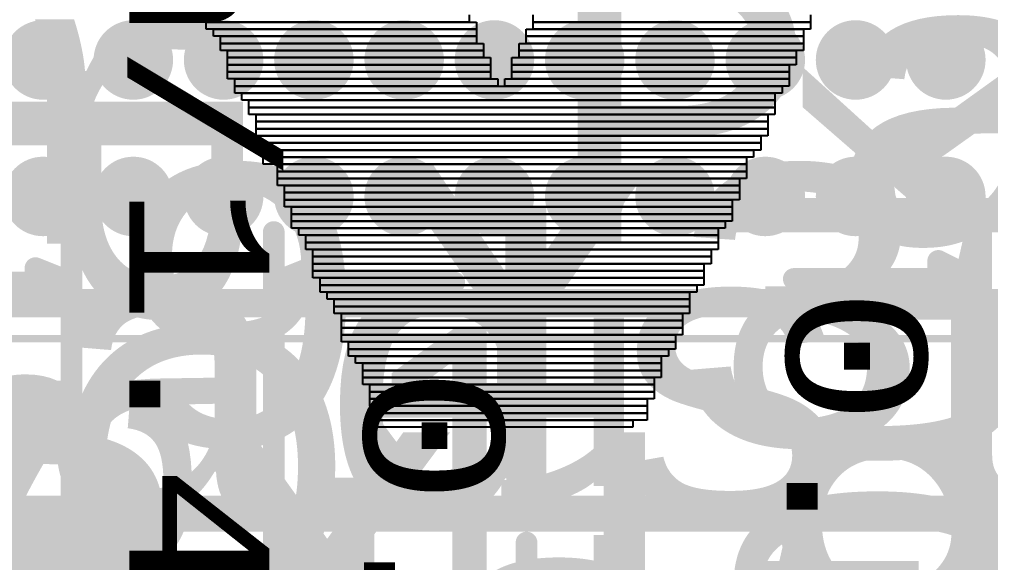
# Model space of a CAD drawing. Header units: inches. Extents: x -2.12 to 4.45, y -3.15 to 1.57.
# Drawn here: x 0.6064 to 0.8753, y -1.3042 to -1.1537 of the extents above; entities that cross this region are included whole.
import ezdxf

# ---------------------------------------------------------------- set-up
doc = ezdxf.new("R2010")
doc.units = ezdxf.units.IN
doc.header["$MEASUREMENT"] = 0
for name, color, linetype in [('bPlace', 56, 'Continuous'), ('Measures', 56, 'Continuous'), ('tDocu', 76, 'Continuous'), ('Top', 1, 'Continuous'), ('Top Overlay', 2, 'Continuous'), ('Top Paste', 8, 'Continuous'), ('Top Solder', 216, 'Continuous'), ('Top Value', 56, 'Continuous'), ('tPlace', 56, 'Continuous')]:
    doc.layers.add(name, color=color, linetype=linetype)
doc.styles.add('Arial', font='', dxfattribs={"height": 0.2})
doc.styles.add('Courier New', font='', dxfattribs={"height": 0.2})
doc.styles.get('Arial').set_extended_font_data('Arial')
doc.styles.get('Courier New').set_extended_font_data('Courier New')

# ---------------------------------------------------------------- blocks, each defined once
blk = doc.blocks.new('SMD3225_3_2X2_5X0_7_MTC_L_43')
at = {"layer": 'Measures', "style": 'Courier New'}
for s, p in [('Inner Pad Padstyle: RX47Y-4D0T', (-0.666, -0.315)), ('Outer Pad Padstyle: RX47Y59D0T', (-0.659, -0.415)), ('Alternate 1 Padstyle: OX60Y90D30P', (-0.712, -0.515)), ('Alternate 2 Padstyle: OX90Y60D30P', (-0.712, -0.615))]:
    blk.add_text(s, height=0.0775, dxfattribs=at).set_placement(p)
blk = doc.blocks.new('TO_236AB_NEX_L_53')
at = {"layer": 'Measures', "style": 'Courier New'}
for s, p in [('Top Padstyle: RX19Y34D0T', (-0.53, -0.306)), ('Bottom Padstyle: RX19Y34D0T', (-0.583, -0.38))]:
    blk.add_text(s, height=0.0775, dxfattribs=at).set_placement(p)
blk = doc.blocks.new('CONN_QTH_030_02_L_D_A_K_FR_S00_72')
at = {"layer": 'Measures', "style": 'Courier New'}
for s, p in [('1st Center Padstyle: RX185Y25D0T', (-0.697, -1.057)), ('2nd Center Padstyle: RX100Y25D0T', (-0.704, -1.132)), ('Keying Padstyle: EX60Y60D40P', (-0.613, -1.207)), ('Alt 1 Padstyle: EX40Y40D40P', (-0.583, -1.282))]:
    blk.add_text(s, height=0.0775, dxfattribs=at).set_placement(p)
blk = doc.blocks.new('SAMTEC_ADM6_30_01_5_L_4_2_A_TR_73')
at = {"layer": 'Top'}
h = blk.add_hatch(color=1, dxfattribs=at)
edge = h.paths.add_edge_path()
edge.add_arc((-0.2625, 0.0689), 0.00701, 0, 360)
h = blk.add_hatch(color=1, dxfattribs=at)
edge = h.paths.add_edge_path()
edge.add_arc((-0.2375, 0.0689), 0.00701, 0, 360)
h = blk.add_hatch(color=1, dxfattribs=at)
edge = h.paths.add_edge_path()
edge.add_arc((-0.2125, 0.0689), 0.00701, 0, 360)
h = blk.add_hatch(color=1, dxfattribs=at)
edge = h.paths.add_edge_path()
edge.add_arc((-0.1875, 0.0689), 0.00701, 0, 360)
h = blk.add_hatch(color=1, dxfattribs=at)
edge = h.paths.add_edge_path()
edge.add_arc((-0.1625, 0.0689), 0.00701, 0, 360)
h = blk.add_hatch(color=1, dxfattribs=at)
edge = h.paths.add_edge_path()
edge.add_arc((-0.1375, 0.0689), 0.00701, 0, 360)
h = blk.add_hatch(color=1, dxfattribs=at)
edge = h.paths.add_edge_path()
edge.add_arc((-0.1125, 0.0689), 0.00701, 0, 360)
h = blk.add_hatch(color=1, dxfattribs=at)
edge = h.paths.add_edge_path()
edge.add_arc((-0.0875, 0.0689), 0.00701, 0, 360)
h = blk.add_hatch(color=1, dxfattribs=at)
edge = h.paths.add_edge_path()
edge.add_arc((-0.0625, 0.0689), 0.00701, 0, 360)
h = blk.add_hatch(color=1, dxfattribs=at)
edge = h.paths.add_edge_path()
edge.add_arc((-0.0375, 0.0689), 0.00701, 0, 360)
h = blk.add_hatch(color=1, dxfattribs=at)
edge = h.paths.add_edge_path()
edge.add_arc((-0.0125, 0.0689), 0.00701, 0, 360)
h = blk.add_hatch(color=1, dxfattribs=at)
edge = h.paths.add_edge_path()
edge.add_arc((-0.2625, 0.0311), 0.00701, 0, 360)
h = blk.add_hatch(color=1, dxfattribs=at)
edge = h.paths.add_edge_path()
edge.add_arc((-0.2375, 0.0311), 0.00701, 0, 360)
h = blk.add_hatch(color=1, dxfattribs=at)
edge = h.paths.add_edge_path()
edge.add_arc((-0.2125, 0.0311), 0.00701, 0, 360)
h = blk.add_hatch(color=1, dxfattribs=at)
edge = h.paths.add_edge_path()
edge.add_arc((-0.1875, 0.0311), 0.00701, 0, 360)
h = blk.add_hatch(color=1, dxfattribs=at)
edge = h.paths.add_edge_path()
edge.add_arc((-0.1625, 0.0311), 0.00701, 0, 360)
h = blk.add_hatch(color=1, dxfattribs=at)
edge = h.paths.add_edge_path()
edge.add_arc((-0.1375, 0.0311), 0.00701, 0, 360)
h = blk.add_hatch(color=1, dxfattribs=at)
edge = h.paths.add_edge_path()
edge.add_arc((-0.1125, 0.0311), 0.00701, 0, 360)
h = blk.add_hatch(color=1, dxfattribs=at)
edge = h.paths.add_edge_path()
edge.add_arc((-0.0875, 0.0311), 0.00701, 0, 360)
h = blk.add_hatch(color=1, dxfattribs=at)
edge = h.paths.add_edge_path()
edge.add_arc((-0.0625, 0.0311), 0.00701, 0, 360)
h = blk.add_hatch(color=1, dxfattribs=at)
edge = h.paths.add_edge_path()
edge.add_arc((-0.0375, 0.0311), 0.00701, 0, 360)
h = blk.add_hatch(color=1, dxfattribs=at)
edge = h.paths.add_edge_path()
edge.add_arc((-0.0125, 0.0311), 0.00701, 0, 360)
at = {"layer": 'Top Paste'}
h = blk.add_hatch(color=8, dxfattribs=at)
edge = h.paths.add_edge_path()
edge.add_arc((-0.2625, 0.0689), 0.00701, 0, 360)
h = blk.add_hatch(color=8, dxfattribs=at)
edge = h.paths.add_edge_path()
edge.add_arc((-0.2375, 0.0689), 0.00701, 0, 360)
h = blk.add_hatch(color=8, dxfattribs=at)
edge = h.paths.add_edge_path()
edge.add_arc((-0.2125, 0.0689), 0.00701, 0, 360)
h = blk.add_hatch(color=8, dxfattribs=at)
edge = h.paths.add_edge_path()
edge.add_arc((-0.1875, 0.0689), 0.00701, 0, 360)
h = blk.add_hatch(color=8, dxfattribs=at)
edge = h.paths.add_edge_path()
edge.add_arc((-0.1625, 0.0689), 0.00701, 0, 360)
h = blk.add_hatch(color=8, dxfattribs=at)
edge = h.paths.add_edge_path()
edge.add_arc((-0.1375, 0.0689), 0.00701, 0, 360)
h = blk.add_hatch(color=8, dxfattribs=at)
edge = h.paths.add_edge_path()
edge.add_arc((-0.1125, 0.0689), 0.00701, 0, 360)
h = blk.add_hatch(color=8, dxfattribs=at)
edge = h.paths.add_edge_path()
edge.add_arc((-0.0875, 0.0689), 0.00701, 0, 360)
h = blk.add_hatch(color=8, dxfattribs=at)
edge = h.paths.add_edge_path()
edge.add_arc((-0.0625, 0.0689), 0.00701, 0, 360)
h = blk.add_hatch(color=8, dxfattribs=at)
edge = h.paths.add_edge_path()
edge.add_arc((-0.0375, 0.0689), 0.00701, 0, 360)
h = blk.add_hatch(color=8, dxfattribs=at)
edge = h.paths.add_edge_path()
edge.add_arc((-0.0125, 0.0689), 0.00701, 0, 360)
h = blk.add_hatch(color=8, dxfattribs=at)
edge = h.paths.add_edge_path()
edge.add_arc((-0.2625, 0.0311), 0.00701, 0, 360)
h = blk.add_hatch(color=8, dxfattribs=at)
edge = h.paths.add_edge_path()
edge.add_arc((-0.2375, 0.0311), 0.00701, 0, 360)
h = blk.add_hatch(color=8, dxfattribs=at)
edge = h.paths.add_edge_path()
edge.add_arc((-0.2125, 0.0311), 0.00701, 0, 360)
h = blk.add_hatch(color=8, dxfattribs=at)
edge = h.paths.add_edge_path()
edge.add_arc((-0.1875, 0.0311), 0.00701, 0, 360)
h = blk.add_hatch(color=8, dxfattribs=at)
edge = h.paths.add_edge_path()
edge.add_arc((-0.1625, 0.0311), 0.00701, 0, 360)
h = blk.add_hatch(color=8, dxfattribs=at)
edge = h.paths.add_edge_path()
edge.add_arc((-0.1375, 0.0311), 0.00701, 0, 360)
h = blk.add_hatch(color=8, dxfattribs=at)
edge = h.paths.add_edge_path()
edge.add_arc((-0.1125, 0.0311), 0.00701, 0, 360)
h = blk.add_hatch(color=8, dxfattribs=at)
edge = h.paths.add_edge_path()
edge.add_arc((-0.0875, 0.0311), 0.00701, 0, 360)
h = blk.add_hatch(color=8, dxfattribs=at)
edge = h.paths.add_edge_path()
edge.add_arc((-0.0625, 0.0311), 0.00701, 0, 360)
h = blk.add_hatch(color=8, dxfattribs=at)
edge = h.paths.add_edge_path()
edge.add_arc((-0.0375, 0.0311), 0.00701, 0, 360)
h = blk.add_hatch(color=8, dxfattribs=at)
edge = h.paths.add_edge_path()
edge.add_arc((-0.0125, 0.0311), 0.00701, 0, 360)
at = {"layer": 'Top Solder'}
h = blk.add_hatch(color=216, dxfattribs=at)
edge = h.paths.add_edge_path()
edge.add_arc((-0.2625, 0.0689), 0.01101, 0, 360)
h = blk.add_hatch(color=216, dxfattribs=at)
edge = h.paths.add_edge_path()
edge.add_arc((-0.2375, 0.0689), 0.01101, 0, 360)
h = blk.add_hatch(color=216, dxfattribs=at)
edge = h.paths.add_edge_path()
edge.add_arc((-0.2125, 0.0689), 0.01101, 0, 360)
h = blk.add_hatch(color=216, dxfattribs=at)
edge = h.paths.add_edge_path()
edge.add_arc((-0.1875, 0.0689), 0.01101, 0, 360)
h = blk.add_hatch(color=216, dxfattribs=at)
edge = h.paths.add_edge_path()
edge.add_arc((-0.1625, 0.0689), 0.01101, 0, 360)
h = blk.add_hatch(color=216, dxfattribs=at)
edge = h.paths.add_edge_path()
edge.add_arc((-0.1375, 0.0689), 0.01101, 0, 360)
h = blk.add_hatch(color=216, dxfattribs=at)
edge = h.paths.add_edge_path()
edge.add_arc((-0.1125, 0.0689), 0.01101, 0, 360)
h = blk.add_hatch(color=216, dxfattribs=at)
edge = h.paths.add_edge_path()
edge.add_arc((-0.0875, 0.0689), 0.01101, 0, 360)
h = blk.add_hatch(color=216, dxfattribs=at)
edge = h.paths.add_edge_path()
edge.add_arc((-0.0625, 0.0689), 0.01101, 0, 360)
h = blk.add_hatch(color=216, dxfattribs=at)
edge = h.paths.add_edge_path()
edge.add_arc((-0.0375, 0.0689), 0.01101, 0, 360)
h = blk.add_hatch(color=216, dxfattribs=at)
edge = h.paths.add_edge_path()
edge.add_arc((-0.0125, 0.0689), 0.01101, 0, 360)
h = blk.add_hatch(color=216, dxfattribs=at)
edge = h.paths.add_edge_path()
edge.add_arc((-0.2625, 0.0311), 0.01101, 0, 360)
h = blk.add_hatch(color=216, dxfattribs=at)
edge = h.paths.add_edge_path()
edge.add_arc((-0.2375, 0.0311), 0.01101, 0, 360)
h = blk.add_hatch(color=216, dxfattribs=at)
edge = h.paths.add_edge_path()
edge.add_arc((-0.2125, 0.0311), 0.01101, 0, 360)
h = blk.add_hatch(color=216, dxfattribs=at)
edge = h.paths.add_edge_path()
edge.add_arc((-0.1875, 0.0311), 0.01101, 0, 360)
h = blk.add_hatch(color=216, dxfattribs=at)
edge = h.paths.add_edge_path()
edge.add_arc((-0.1625, 0.0311), 0.01101, 0, 360)
h = blk.add_hatch(color=216, dxfattribs=at)
edge = h.paths.add_edge_path()
edge.add_arc((-0.1375, 0.0311), 0.01101, 0, 360)
h = blk.add_hatch(color=216, dxfattribs=at)
edge = h.paths.add_edge_path()
edge.add_arc((-0.1125, 0.0311), 0.01101, 0, 360)
h = blk.add_hatch(color=216, dxfattribs=at)
edge = h.paths.add_edge_path()
edge.add_arc((-0.0875, 0.0311), 0.01101, 0, 360)
h = blk.add_hatch(color=216, dxfattribs=at)
edge = h.paths.add_edge_path()
edge.add_arc((-0.0625, 0.0311), 0.01101, 0, 360)
h = blk.add_hatch(color=216, dxfattribs=at)
edge = h.paths.add_edge_path()
edge.add_arc((-0.0375, 0.0311), 0.01101, 0, 360)
h = blk.add_hatch(color=216, dxfattribs=at)
edge = h.paths.add_edge_path()
edge.add_arc((-0.0125, 0.0311), 0.01101, 0, 360)
at = {"layer": 'tDocu', "const_width": 0.00394}
blk.add_lwpolyline([(0.44008, 0.09843), (-0.44008, 0.09843)], dxfattribs=at)
at = {"layer": 'Top', "const_width": 0.00197}
blk.add_lwpolyline([(0.445, 0.10827), (-0.445, 0.10827)], dxfattribs=at)
at = {"layer": 'tPlace', "const_width": 0.00787}
blk.add_lwpolyline([(0.44008, 0.09843), (-0.44008, 0.09843)], dxfattribs=at)
blk = doc.blocks.new('TO_236_VIS_L_90')
at = {"layer": 'Measures', "const_width": 0.006}
for points in [[(-0.16, -0.028), (-0.175, -0.028)], [(-0.165, -0.038), (-0.16, -0.028)], [(-0.155, -0.038), (-0.16, -0.028)], [(-0.16, -0.078), (-0.16, -0.028)], [(0, -0.028), (-0.16, -0.028)], [(-0.155, -0.038), (-0.165, -0.038)], [(-0.037, -0.152), (-0.087, -0.152)]]:
    blk.add_lwpolyline(points, dxfattribs=at)
at = {"layer": 'Measures', "const_width": 0.003}
for points in [[(-0.1765, -0.028, 1), (-0.1735, -0.028, 1)], [(-0.1615, -0.028, 1), (-0.1585, -0.028, 1)], [(-0.1615, -0.028, 1), (-0.1585, -0.028, 1)], [(-0.1615, -0.028, 1), (-0.1585, -0.028, 1)], [(-0.1615, -0.028, 1), (-0.1585, -0.028, 1)], [(-0.1615, -0.028, 1), (-0.1585, -0.028, 1)], [(-0.1665, -0.038, 1), (-0.1635, -0.038, 1)], [(-0.1665, -0.038, 1), (-0.1635, -0.038, 1)], [(-0.1565, -0.038, 1), (-0.1535, -0.038, 1)], [(-0.1565, -0.038, 1), (-0.1535, -0.038, 1)], [(-0.1615, -0.078, 1), (-0.1585, -0.078, 1)], [(-0.0885, -0.152, 1), (-0.0855, -0.152, 1)]]:
    blk.add_lwpolyline(points, format="xyb", close=True, dxfattribs=at)
at = {"layer": 'Measures', "style": 'Courier New'}
for s, height, p in [('0.075in/1.9mm', 0.03875, (-0.136, -0.197)), ('Top Padstyle: RX20Y40D0T', 0.0775, (-0.53, -0.308))]:
    blk.add_text(s, height=height, dxfattribs=at).set_placement(p)
blk = doc.blocks.new('TO_236AB_NEX_L_93')
at = {"layer": 'Measures', "const_width": 0.006}
for points in [[(-0.16, 0.028), (-0.16, 0.078)], [(-0.154, 0.038), (-0.164, 0.038)], [(-0.16, 0.028), (-0.164, 0.038)], [(-0.16, 0.028), (-0.154, 0.038)], [(-0.16, 0.028), (-0.174, 0.028)], [(0, 0.028), (-0.16, 0.028)], [(-0.16, -0.028), (-0.174, -0.028)], [(-0.164, -0.038), (-0.16, -0.028)], [(-0.154, -0.038), (-0.16, -0.028)], [(-0.16, -0.078), (-0.16, -0.028)], [(0, -0.028), (-0.16, -0.028)], [(-0.154, -0.038), (-0.164, -0.038)]]:
    blk.add_lwpolyline(points, dxfattribs=at)
at = {"layer": 'Measures', "const_width": 0.003}
for points in [[(-0.1615, 0.078, 1), (-0.1585, 0.078, 1)], [(-0.1655, 0.038, 1), (-0.1625, 0.038, 1)], [(-0.1655, 0.038, 1), (-0.1625, 0.038, 1)], [(-0.1555, 0.038, 1), (-0.1525, 0.038, 1)], [(-0.1555, 0.038, 1), (-0.1525, 0.038, 1)], [(-0.1755, 0.028, 1), (-0.1725, 0.028, 1)], [(-0.1615, 0.028, 1), (-0.1585, 0.028, 1)], [(-0.1615, 0.028, 1), (-0.1585, 0.028, 1)], [(-0.1615, 0.028, 1), (-0.1585, 0.028, 1)], [(-0.1615, 0.028, 1), (-0.1585, 0.028, 1)], [(-0.1615, 0.028, 1), (-0.1585, 0.028, 1)], [(-0.1755, -0.028, 1), (-0.1725, -0.028, 1)], [(-0.1615, -0.028, 1), (-0.1585, -0.028, 1)], [(-0.1615, -0.028, 1), (-0.1585, -0.028, 1)], [(-0.1615, -0.028, 1), (-0.1585, -0.028, 1)], [(-0.1615, -0.028, 1), (-0.1585, -0.028, 1)], [(-0.1615, -0.028, 1), (-0.1585, -0.028, 1)], [(-0.1655, -0.038, 1), (-0.1625, -0.038, 1)], [(-0.1655, -0.038, 1), (-0.1625, -0.038, 1)], [(-0.1555, -0.038, 1), (-0.1525, -0.038, 1)], [(-0.1555, -0.038, 1), (-0.1525, -0.038, 1)]]:
    blk.add_lwpolyline(points, format="xyb", close=True, dxfattribs=at)
at = {"layer": 'Measures', "style": 'Courier New'}
for s, p in [('0.019in/0.483mm', (-0.159, 0.17)), ('0.056in/1.422mm', (-0.498, -0.012))]:
    blk.add_text(s, height=0.03875, dxfattribs=at).set_placement(p)

msp = doc.modelspace()

# ---------------------------------------------------------------- linework, layer by layer
at = {"layer": 'bPlace'}
for p, q in [((0.65812, -1.15447), (0.65812, -1.1525)), ((0.73095, -1.1525), (0.73095, -1.15447)), ((0.74867, -1.15447), (0.74867, -1.1525)), ((0.82544, -1.1525), (0.82544, -1.15447)), ((0.73095, -1.15447), (0.65812, -1.15447)), ((0.65812, -1.15644), (0.65812, -1.15447)), ((0.65812, -1.15447), (0.73292, -1.15447)), ((0.73292, -1.15447), (0.73292, -1.15644)), ((0.82544, -1.15447), (0.74867, -1.15447)), ((0.74867, -1.15644), (0.74867, -1.15447)), ((0.74867, -1.15447), (0.82544, -1.15447)), ((0.82544, -1.15447), (0.82544, -1.15644)), ((0.73292, -1.15644), (0.65812, -1.15644)), ((0.66008, -1.15841), (0.66008, -1.15644)), ((0.66008, -1.15644), (0.73292, -1.15644)), ((0.73292, -1.15841), (0.66008, -1.15841)), ((0.66205, -1.16037), (0.66205, -1.15841)), ((0.66205, -1.15841), (0.73292, -1.15841)), ((0.73292, -1.15644), (0.73292, -1.15841)), ((0.73292, -1.15841), (0.73292, -1.16037)), ((0.7467, -1.15841), (0.7467, -1.15644)), ((0.7467, -1.15644), (0.82347, -1.15644)), ((0.82347, -1.15841), (0.7467, -1.15841)), ((0.7467, -1.16037), (0.7467, -1.15841)), ((0.7467, -1.15841), (0.82347, -1.15841)), ((0.82544, -1.15644), (0.74867, -1.15644)), ((0.82347, -1.15644), (0.82347, -1.15841)), ((0.82347, -1.15841), (0.82347, -1.16037)), ((0.73292, -1.16037), (0.66205, -1.16037)), ((0.66205, -1.16234), (0.66205, -1.16037)), ((0.66205, -1.16037), (0.73489, -1.16037)), ((0.73489, -1.16037), (0.73489, -1.16234)), ((0.74473, -1.16234), (0.74473, -1.16037)), ((0.74473, -1.16037), (0.82347, -1.16037)), ((0.82347, -1.16037), (0.7467, -1.16037)), ((0.82347, -1.16037), (0.82347, -1.16234)), ((0.73489, -1.16234), (0.66205, -1.16234)), ((0.66402, -1.16431), (0.66402, -1.16234)), ((0.66402, -1.16234), (0.73489, -1.16234)), ((0.73489, -1.16431), (0.66402, -1.16431)), ((0.66402, -1.16628), (0.66402, -1.16431)), ((0.66402, -1.16431), (0.73686, -1.16431)), ((0.73489, -1.16234), (0.73489, -1.16431)), ((0.73686, -1.16431), (0.73686, -1.16628)), ((0.74276, -1.16628), (0.74276, -1.16431)), ((0.74276, -1.16431), (0.8215, -1.16431)), ((0.82347, -1.16234), (0.74473, -1.16234)), ((0.74473, -1.16431), (0.74473, -1.16234)), ((0.74473, -1.16234), (0.8215, -1.16234)), ((0.8215, -1.16431), (0.74473, -1.16431)), ((0.8215, -1.16234), (0.8215, -1.16431)), ((0.8215, -1.16431), (0.8215, -1.16628)), ((0.73686, -1.16628), (0.66402, -1.16628)), ((0.66402, -1.16825), (0.66402, -1.16628)), ((0.66402, -1.16628), (0.73686, -1.16628)), ((0.73686, -1.16628), (0.73686, -1.16825)), ((0.8215, -1.16628), (0.74276, -1.16628)), ((0.74276, -1.16825), (0.74276, -1.16628)), ((0.74276, -1.16628), (0.81953, -1.16628)), ((0.81953, -1.16628), (0.81953, -1.16825)), ((0.73686, -1.16825), (0.66402, -1.16825)), ((0.66402, -1.17022), (0.66402, -1.16825)), ((0.66402, -1.16825), (0.73686, -1.16825)), ((0.73686, -1.16825), (0.73686, -1.17022)), ((0.81953, -1.16825), (0.74276, -1.16825)), ((0.74276, -1.17022), (0.74276, -1.16825)), ((0.74276, -1.16825), (0.81953, -1.16825)), ((0.81953, -1.16825), (0.81953, -1.17022)), ((0.73686, -1.17022), (0.66402, -1.17022)), ((0.66599, -1.17218), (0.66599, -1.17022)), ((0.66599, -1.17022), (0.73882, -1.17022)), ((0.73882, -1.17218), (0.66599, -1.17218)), ((0.66599, -1.17415), (0.66599, -1.17218)), ((0.66599, -1.17218), (0.81756, -1.17218)), ((0.73882, -1.17022), (0.73882, -1.17218)), ((0.74079, -1.17218), (0.74079, -1.17022)), ((0.74079, -1.17022), (0.81953, -1.17022)), ((0.81953, -1.17218), (0.74079, -1.17218)), ((0.81953, -1.17022), (0.74276, -1.17022)), ((0.81756, -1.17218), (0.81756, -1.17415)), ((0.81953, -1.17022), (0.81953, -1.17218)), ((0.81756, -1.17415), (0.66599, -1.17415)), ((0.66796, -1.17612), (0.66796, -1.17415)), ((0.66796, -1.17415), (0.8156, -1.17415)), ((0.8156, -1.17415), (0.8156, -1.17612)), ((0.8156, -1.17612), (0.66796, -1.17612)), ((0.66993, -1.17809), (0.66993, -1.17612)), ((0.66993, -1.17612), (0.8156, -1.17612)), ((0.8156, -1.17612), (0.8156, -1.17809)), ((0.8156, -1.17809), (0.66993, -1.17809)), ((0.66993, -1.18006), (0.66993, -1.17809)), ((0.66993, -1.17809), (0.8156, -1.17809)), ((0.8156, -1.18006), (0.66993, -1.18006)), ((0.67189, -1.18203), (0.67189, -1.18006)), ((0.67189, -1.18006), (0.81363, -1.18006)), ((0.81363, -1.18006), (0.81363, -1.18203)), ((0.8156, -1.17809), (0.8156, -1.18006)), ((0.81363, -1.18203), (0.67189, -1.18203)), ((0.67189, -1.184), (0.67189, -1.18203)), ((0.67189, -1.18203), (0.81363, -1.18203)), ((0.81363, -1.18203), (0.81363, -1.184)), ((0.81363, -1.184), (0.67189, -1.184)), ((0.67189, -1.18596), (0.67189, -1.184)), ((0.67189, -1.184), (0.81363, -1.184)), ((0.81363, -1.18596), (0.67189, -1.18596)), ((0.67189, -1.18793), (0.67189, -1.18596)), ((0.67189, -1.18596), (0.81166, -1.18596)), ((0.81166, -1.18596), (0.81166, -1.18793)), ((0.81363, -1.184), (0.81363, -1.18596)), ((0.81166, -1.18793), (0.67189, -1.18793)), ((0.67386, -1.1899), (0.67386, -1.18793)), ((0.67386, -1.18793), (0.81166, -1.18793)), ((0.81166, -1.18793), (0.81166, -1.1899)), ((0.81166, -1.1899), (0.67386, -1.1899)), ((0.67386, -1.19187), (0.67386, -1.1899)), ((0.67386, -1.1899), (0.80969, -1.1899)), ((0.80969, -1.1899), (0.80969, -1.19187)), ((0.80969, -1.19187), (0.67386, -1.19187)), ((0.67386, -1.19384), (0.67386, -1.19187)), ((0.67386, -1.19187), (0.80772, -1.19187)), ((0.80772, -1.19384), (0.67386, -1.19384)), ((0.6778, -1.19581), (0.6778, -1.19384)), ((0.6778, -1.19384), (0.80772, -1.19384)), ((0.80772, -1.19187), (0.80772, -1.19384)), ((0.80772, -1.19384), (0.80772, -1.19581)), ((0.80772, -1.19581), (0.6778, -1.19581)), ((0.6778, -1.19778), (0.6778, -1.19581)), ((0.6778, -1.19581), (0.80772, -1.19581)), ((0.80772, -1.19581), (0.80772, -1.19778)), ((0.80772, -1.19778), (0.6778, -1.19778)), ((0.6778, -1.19974), (0.6778, -1.19778)), ((0.6778, -1.19778), (0.80575, -1.19778)), ((0.80575, -1.19778), (0.80575, -1.19974)), ((0.80575, -1.19974), (0.6778, -1.19974)), ((0.67977, -1.20171), (0.67977, -1.19974)), ((0.67977, -1.19974), (0.80575, -1.19974)), ((0.80575, -1.20171), (0.67977, -1.20171)), ((0.67977, -1.20368), (0.67977, -1.20171)), ((0.67977, -1.20171), (0.80575, -1.20171)), ((0.80575, -1.19974), (0.80575, -1.20171)), ((0.80575, -1.20171), (0.80575, -1.20368)), ((0.80575, -1.20368), (0.67977, -1.20368)), ((0.67977, -1.20565), (0.67977, -1.20368)), ((0.67977, -1.20368), (0.80378, -1.20368)), ((0.80378, -1.20368), (0.80378, -1.20565)), ((0.80378, -1.20565), (0.67977, -1.20565)), ((0.68174, -1.20762), (0.68174, -1.20565)), ((0.68174, -1.20565), (0.80378, -1.20565)), ((0.80378, -1.20565), (0.80378, -1.20762)), ((0.80378, -1.20762), (0.68174, -1.20762)), ((0.68174, -1.20959), (0.68174, -1.20762)), ((0.68174, -1.20762), (0.80378, -1.20762)), ((0.80378, -1.20959), (0.68174, -1.20959)), ((0.68174, -1.21155), (0.68174, -1.20959)), ((0.68174, -1.20959), (0.80182, -1.20959)), ((0.80182, -1.20959), (0.80182, -1.21155)), ((0.80378, -1.20762), (0.80378, -1.20959)), ((0.80182, -1.21155), (0.68174, -1.21155)), ((0.68371, -1.21352), (0.68371, -1.21155)), ((0.68371, -1.21155), (0.79985, -1.21155)), ((0.79985, -1.21155), (0.79985, -1.21352)), ((0.79985, -1.21352), (0.68371, -1.21352)), ((0.68567, -1.21549), (0.68567, -1.21352)), ((0.68567, -1.21352), (0.79985, -1.21352)), ((0.79985, -1.21549), (0.68567, -1.21549)), ((0.68567, -1.21746), (0.68567, -1.21549)), ((0.68567, -1.21549), (0.79985, -1.21549)), ((0.79985, -1.21352), (0.79985, -1.21549)), ((0.79985, -1.21549), (0.79985, -1.21746)), ((0.79985, -1.21746), (0.68567, -1.21746)), ((0.68764, -1.21943), (0.68764, -1.21746)), ((0.68764, -1.21746), (0.79788, -1.21746)), ((0.79788, -1.21746), (0.79788, -1.21943)), ((0.79788, -1.21943), (0.68764, -1.21943)), ((0.68764, -1.2214), (0.68764, -1.21943)), ((0.68764, -1.21943), (0.79788, -1.21943)), ((0.79788, -1.21943), (0.79788, -1.2214)), ((0.79788, -1.2214), (0.68764, -1.2214)), ((0.68764, -1.22337), (0.68764, -1.2214)), ((0.68764, -1.2214), (0.79591, -1.2214)), ((0.79591, -1.22337), (0.68764, -1.22337)), ((0.68764, -1.22533), (0.68764, -1.22337)), ((0.68764, -1.22337), (0.79591, -1.22337)), ((0.79591, -1.2214), (0.79591, -1.22337)), ((0.79591, -1.22337), (0.79591, -1.22533)), ((0.79591, -1.22533), (0.68764, -1.22533)), ((0.68961, -1.2273), (0.68961, -1.22533)), ((0.68961, -1.22533), (0.79591, -1.22533)), ((0.79591, -1.22533), (0.79591, -1.2273)), ((0.79591, -1.2273), (0.68961, -1.2273)), ((0.68961, -1.22927), (0.68961, -1.2273)), ((0.68961, -1.2273), (0.79394, -1.2273)), ((0.79394, -1.2273), (0.79394, -1.22927)), ((0.79394, -1.22927), (0.68961, -1.22927)), ((0.69158, -1.23124), (0.69158, -1.22927)), ((0.69158, -1.22927), (0.79197, -1.22927)), ((0.79197, -1.23124), (0.69158, -1.23124)), ((0.69355, -1.23321), (0.69355, -1.23124)), ((0.69355, -1.23124), (0.79197, -1.23124)), ((0.79197, -1.22927), (0.79197, -1.23124)), ((0.79197, -1.23124), (0.79197, -1.23321)), ((0.79197, -1.23321), (0.69355, -1.23321)), ((0.69355, -1.23518), (0.69355, -1.23321)), ((0.69355, -1.23321), (0.79197, -1.23321)), ((0.79197, -1.23321), (0.79197, -1.23518)), ((0.79197, -1.23518), (0.69355, -1.23518)), ((0.69552, -1.23715), (0.69552, -1.23518)), ((0.69552, -1.23518), (0.79, -1.23518)), ((0.79, -1.23518), (0.79, -1.23715)), ((0.79, -1.23715), (0.69552, -1.23715)), ((0.69552, -1.23911), (0.69552, -1.23715)), ((0.69552, -1.23715), (0.79, -1.23715)), ((0.79, -1.23911), (0.69552, -1.23911)), ((0.69552, -1.24108), (0.69552, -1.23911)), ((0.69552, -1.23911), (0.79, -1.23911)), ((0.79, -1.23715), (0.79, -1.23911)), ((0.79, -1.23911), (0.79, -1.24108)), ((0.79, -1.24108), (0.69552, -1.24108)), ((0.69552, -1.24305), (0.69552, -1.24108)), ((0.69552, -1.24108), (0.78804, -1.24108)), ((0.78804, -1.24108), (0.78804, -1.24305)), ((0.78804, -1.24305), (0.69552, -1.24305)), ((0.69749, -1.24502), (0.69749, -1.24305)), ((0.69749, -1.24305), (0.78804, -1.24305)), ((0.78804, -1.24502), (0.69749, -1.24502)), ((0.69749, -1.24699), (0.69749, -1.24502)), ((0.69749, -1.24502), (0.78607, -1.24502)), ((0.78607, -1.24502), (0.78607, -1.24699)), ((0.78804, -1.24305), (0.78804, -1.24502)), ((0.78607, -1.24699), (0.69749, -1.24699)), ((0.69945, -1.24896), (0.69945, -1.24699)), ((0.69945, -1.24699), (0.7841, -1.24699)), ((0.7841, -1.24699), (0.7841, -1.24896)), ((0.7841, -1.24896), (0.69945, -1.24896)), ((0.70142, -1.25092), (0.70142, -1.24896)), ((0.70142, -1.24896), (0.7841, -1.24896)), ((0.7841, -1.24896), (0.7841, -1.25092)), ((0.7841, -1.25092), (0.70142, -1.25092)), ((0.70142, -1.25289), (0.70142, -1.25092)), ((0.70142, -1.25092), (0.7841, -1.25092)), ((0.7841, -1.25289), (0.70142, -1.25289)), ((0.70142, -1.25486), (0.70142, -1.25289)), ((0.70142, -1.25289), (0.78213, -1.25289)), ((0.78213, -1.25289), (0.78213, -1.25486)), ((0.7841, -1.25092), (0.7841, -1.25289)), ((0.78213, -1.25486), (0.70142, -1.25486)), ((0.70339, -1.25683), (0.70339, -1.25486)), ((0.70339, -1.25486), (0.78213, -1.25486)), ((0.78213, -1.25486), (0.78213, -1.25683)), ((0.78213, -1.25683), (0.70339, -1.25683)), ((0.70339, -1.2588), (0.70339, -1.25683)), ((0.70339, -1.25683), (0.78213, -1.25683)), ((0.78213, -1.25683), (0.78213, -1.2588)), ((0.78213, -1.2588), (0.70339, -1.2588)), ((0.70339, -1.26077), (0.70339, -1.2588)), ((0.70339, -1.2588), (0.78016, -1.2588)), ((0.78016, -1.26077), (0.70339, -1.26077)), ((0.70536, -1.26274), (0.70536, -1.26077)), ((0.70536, -1.26077), (0.78016, -1.26077)), ((0.78016, -1.2588), (0.78016, -1.26077)), ((0.78016, -1.26077), (0.78016, -1.26274)), ((0.78016, -1.26274), (0.70536, -1.26274)), ((0.70536, -1.2647), (0.70536, -1.26274)), ((0.70536, -1.26274), (0.78016, -1.26274)), ((0.78016, -1.26274), (0.78016, -1.2647)), ((0.78016, -1.2647), (0.70536, -1.2647)), ((0.70536, -1.26667), (0.70536, -1.2647)), ((0.70536, -1.2647), (0.77623, -1.2647)), ((0.77623, -1.26667), (0.70536, -1.26667)), ((0.77623, -1.2647), (0.77623, -1.26667))]:
    msp.add_line(p, q, dxfattribs=at)
at = {"layer": 'Top', "const_width": 0.01}
msp.add_lwpolyline([(0.4828, -1.29061), (1.06159, -1.29061)], dxfattribs=at)

# ---------------------------------------------------------------- block references
for name, p, rotation in [('SMD3225_3_2X2_5X0_7_MTC_L_43', (1.3918, -0.48961), 225), ('TO_236AB_NEX_L_93', (0.6488, -1.38661), 270), ('TO_236_VIS_L_90', (0.8988, -1.38561), 270), ('SAMTEC_ADM6_30_01_5_L_4_2_A_TR_73', (0.60041, -1.13386), 180)]:
    msp.add_blockref(name, p, dxfattribs=dict(rotation=rotation))
for name, p in [('CONN_QTH_030_02_L_D_A_K_FR_S00_72', (0.6004, -0.08386)), ('TO_236AB_NEX_L_53', (-0.1622, -0.96561))]:
    msp.add_blockref(name, p)

# ---------------------------------------------------------------- texts
at = {"layer": 'Top Overlay', "style": 'Arial'}
msp.add_text('R11', height=0.0775, rotation=90, dxfattribs=at).set_placement((0.7738, -1.42961))
msp.add_text('Q1', height=0.0775, dxfattribs=at).set_placement((0.6148, -1.31661))
at = {"layer": 'Top Value', "style": 'Arial'}
msp.add_text('100k', height=0.0775, rotation=90, dxfattribs=at).set_placement((0.8828, -1.40061))
msp.add_text('4k7', height=0.0775, dxfattribs=at).set_placement((0.452994, -1.331279))

doc.saveas('drawing.dxf')
